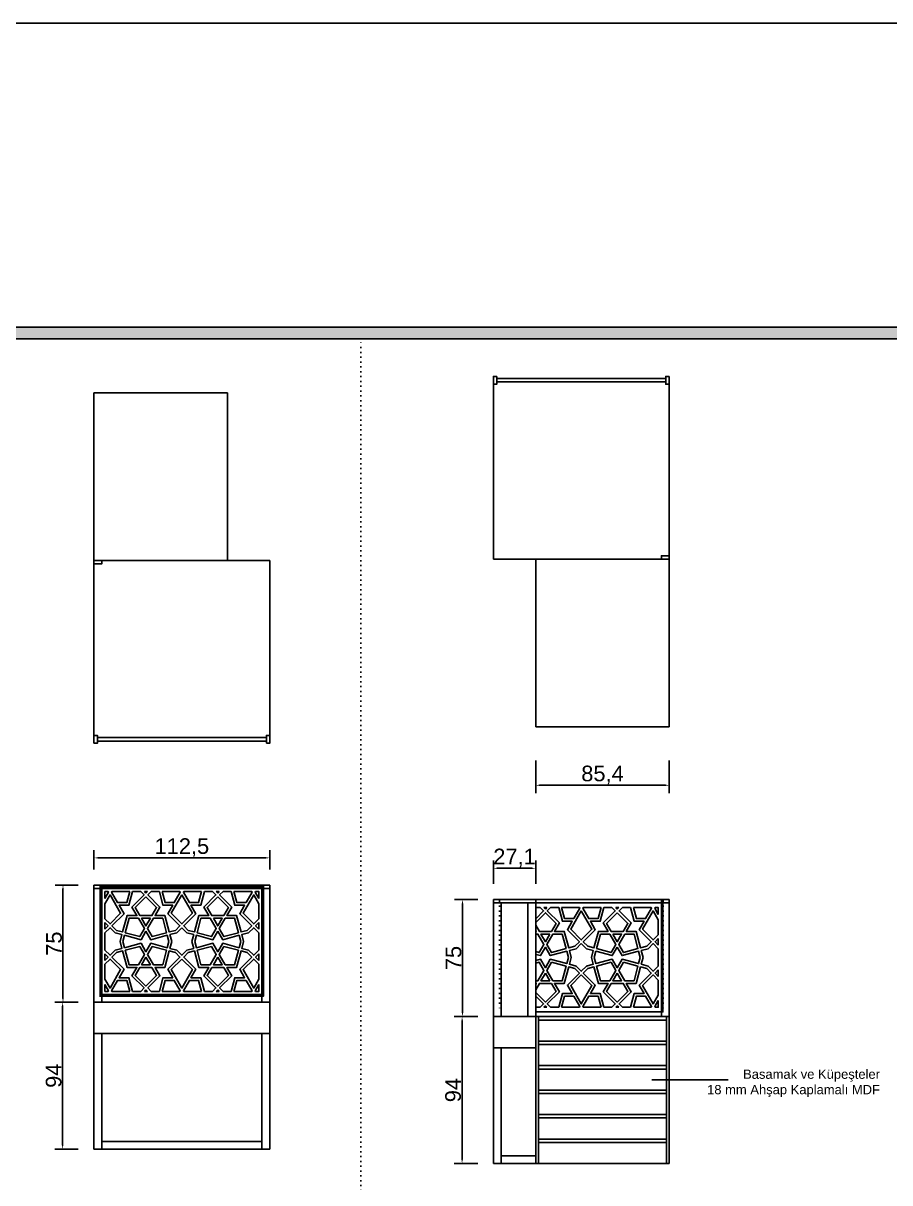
# Model space of a CAD drawing. Header units: metres. Extents: x 7064 to 15770, y 8440 to 11994.
# Drawn here: x 7724 to 8278, y 11252 to 11994 of the extents above; entities that cross this region are included whole.
import ezdxf

# ---------------------------------------------------------------- set-up
doc = ezdxf.new("R2010")
doc.units = ezdxf.units.M
doc.linetypes.add('ACAD_ISO07', pattern=[3, 0, -3])
doc.layers.add('AKM-DUVARLAR', color=6, linetype='Continuous', lineweight=60)
doc.layers.add('mahal liste', color=7, linetype='Continuous', lineweight=25, true_color=0xfa2e43)
doc.styles.get("Standard").update_dxf_attribs({"font": 'arial.ttf'})
doc.dimstyles.new('ISO-25', dxfattribs={"dimtxt": 10, "dimasz": 2.5, "dimexe": 5, "dimexo": 10, "dimtad": 1, "dimtxsty": 'Standard', "dimcen": 2.5, "dimadec": 0, "dimazin": 0, "dimtfac": 1, "dimtmove": 0, "dimatfit": 3, "dimfxl": 1, "dimarcsym": 0})

# ---------------------------------------------------------------- blocks, each defined once
blk = doc.blocks.new('12')
at = {"color": 0}
for p, q in [((9250.9, 11375.06), (9251.82, 11374.14)), ((9251.82, 11374.14), (9252.75, 11375.06)), ((9297.77, 11374.14), (9296.84, 11375.06)), ((9298.69, 11375.06), (9297.77, 11374.14))]:
    blk.add_line(p, q, dxfattribs=at)
blk.add_lwpolyline([(9222.54, 11378.06), (9327.04, 11378.06), (9327.04, 11308.26), (9222.54, 11308.26)], close=True, dxfattribs=at)
for points in [[(9225.54, 11370.66), (9225.54, 11375.06), (9227.63, 11375.06)], [(9230.07, 11375.06), (9241.48, 11375.06)], [(9243.26, 11375.06), (9248.47, 11375.06)], [(9250.9, 11375.06), (9252.75, 11375.06)], [(9255.18, 11375.06), (9260.39, 11375.06)], [(9262.17, 11375.06), (9273.57, 11375.06)], [(9276.01, 11375.06), (9287.42, 11375.06)], [(9289.2, 11375.06), (9294.41, 11375.06)], [(9296.84, 11375.06), (9298.69, 11375.06)], [(9301.12, 11375.06), (9306.33, 11375.06)], [(9308.11, 11375.06), (9319.52, 11375.06)], [(9321.96, 11375.06), (9324.04, 11375.06), (9324.04, 11370.66)], [(9225.54, 11357.71), (9225.54, 11367.22)], [(9324.04, 11367.22), (9324.04, 11357.71)], [(9225.54, 11351.1), (9225.54, 11355.28)], [(9324.04, 11355.28), (9324.04, 11351.1)], [(9225.54, 11337.6), (9225.54, 11348.73)], [(9324.04, 11348.73), (9324.04, 11337.6)], [(9225.54, 11331.04), (9225.54, 11335.22)], [(9324.04, 11335.22), (9324.04, 11331.04)], [(9225.54, 11319.1), (9225.54, 11328.61)], [(9324.04, 11328.61), (9324.04, 11319.1)], [(9227.63, 11311.26), (9225.54, 11311.26), (9225.54, 11315.66)], [(9241.48, 11311.26), (9230.07, 11311.26)], [(9248.47, 11311.26), (9243.26, 11311.26)], [(9252.75, 11311.26), (9250.9, 11311.26)], [(9260.39, 11311.26), (9255.18, 11311.26)], [(9273.57, 11311.26), (9262.17, 11311.26)], [(9287.42, 11311.26), (9276.01, 11311.26)], [(9294.41, 11311.26), (9289.2, 11311.26)], [(9298.69, 11311.26), (9296.84, 11311.26)], [(9306.33, 11311.26), (9301.12, 11311.26)], [(9319.52, 11311.26), (9308.11, 11311.26)], [(9324.04, 11315.66), (9324.04, 11311.26), (9321.96, 11311.26)]]:
    blk.add_lwpolyline(points, dxfattribs=at)
at = {"layer": 'mahal liste', "color": 0}
for p, q in [((9251.82, 11374.14), (9250.9, 11375.06)), ((9252.75, 11375.06), (9251.82, 11374.14)), ((9296.84, 11375.06), (9297.77, 11374.14)), ((9297.77, 11374.14), (9298.69, 11375.06)), ((9250.9, 11311.26), (9251.82, 11312.18)), ((9251.82, 11312.18), (9252.75, 11311.26)), ((9297.77, 11312.18), (9296.84, 11311.26)), ((9298.69, 11311.26), (9297.77, 11312.18))]:
    blk.add_line(p, q, dxfattribs=at)
for points in [[(9225.54, 11370.66), (9227.86, 11374.67), (9227.63, 11375.06)], [(9225.54, 11367.22), (9228.85, 11372.95), (9235.64, 11361.19), (9228.85, 11354.4), (9225.54, 11357.71)], [(9230.07, 11375.06), (9229.84, 11374.67), (9233.66, 11368.06), (9239.6, 11368.06), (9241.48, 11375.06)], [(9248.47, 11375.06), (9250.61, 11372.92), (9242.88, 11365.2), (9246.02, 11359.78), (9239.75, 11359.78), (9236.93, 11349.23), (9232.97, 11350.29), (9230.07, 11353.19), (9237.79, 11360.91), (9234.66, 11366.34), (9240.92, 11366.34), (9243.26, 11375.06)], [(9260.39, 11375.06), (9262.72, 11366.34), (9268.99, 11366.34), (9265.86, 11360.91), (9273.58, 11353.19), (9270.68, 11350.29), (9266.72, 11349.23), (9263.89, 11359.78), (9257.63, 11359.78), (9260.76, 11365.2), (9253.04, 11372.92), (9255.18, 11375.06)], [(9262.17, 11375.06), (9264.04, 11368.06), (9269.98, 11368.06), (9273.8, 11374.67), (9273.57, 11375.06)], [(9287.42, 11375.06), (9285.54, 11368.06), (9279.61, 11368.06), (9275.79, 11374.67), (9276.01, 11375.06)], [(9289.2, 11375.06), (9286.86, 11366.34), (9280.6, 11366.34), (9283.73, 11360.91), (9276.01, 11353.19), (9278.91, 11350.29), (9282.87, 11349.23), (9285.7, 11359.78), (9291.96, 11359.78), (9288.83, 11365.2), (9296.55, 11372.92), (9294.41, 11375.06)], [(9301.12, 11375.06), (9298.98, 11372.92), (9306.7, 11365.2), (9303.57, 11359.78), (9309.83, 11359.78), (9312.66, 11349.23), (9316.62, 11350.29), (9319.52, 11353.19), (9311.8, 11360.91), (9314.93, 11366.34), (9308.67, 11366.34), (9306.33, 11375.06)], [(9319.52, 11375.06), (9319.74, 11374.67), (9315.92, 11368.06), (9309.99, 11368.06), (9308.11, 11375.06)], [(9324.04, 11367.22), (9320.74, 11372.95), (9313.95, 11361.19), (9320.74, 11354.4), (9324.04, 11357.71)], [(9324.04, 11370.66), (9321.73, 11374.67), (9321.96, 11375.06)], [(9225.54, 11351.1), (9227.63, 11353.19), (9225.54, 11355.28)], [(9324.04, 11351.1), (9321.95, 11353.19), (9324.04, 11355.28)], [(9225.54, 11348.73), (9225.63, 11348.75), (9228.85, 11351.97), (9232.08, 11348.75), (9236.48, 11347.57), (9235.3, 11343.16), (9236.48, 11338.76), (9232.08, 11337.58), (9228.85, 11334.35), (9225.63, 11337.58), (9225.54, 11337.6)], [(9324.04, 11348.73), (9323.96, 11348.75), (9320.74, 11351.97), (9317.51, 11348.75), (9313.11, 11347.57), (9314.29, 11343.16), (9313.11, 11338.76), (9317.51, 11337.58), (9320.74, 11334.35), (9323.96, 11337.58), (9324.04, 11337.6)], [(9225.54, 11335.22), (9227.63, 11333.13), (9225.54, 11331.04)], [(9225.54, 11328.61), (9228.85, 11331.92), (9235.64, 11325.13), (9228.85, 11313.37), (9225.54, 11319.1)], [(9243.26, 11311.26), (9240.92, 11319.99), (9234.66, 11319.99), (9237.79, 11325.41), (9230.07, 11333.13), (9232.97, 11336.03), (9236.93, 11337.09), (9239.75, 11326.55), (9246.02, 11326.55), (9242.88, 11321.12), (9250.61, 11313.4), (9248.47, 11311.26)], [(9255.18, 11311.26), (9253.04, 11313.4), (9260.76, 11321.12), (9257.63, 11326.55), (9263.89, 11326.55), (9266.72, 11337.09), (9270.68, 11336.03), (9273.58, 11333.13), (9265.86, 11325.41), (9268.99, 11319.99), (9262.72, 11319.99), (9260.39, 11311.26)], [(9294.41, 11311.26), (9296.55, 11313.4), (9288.83, 11321.12), (9291.96, 11326.55), (9285.7, 11326.55), (9282.87, 11337.09), (9278.91, 11336.03), (9276.01, 11333.13), (9283.73, 11325.41), (9280.6, 11319.99), (9286.86, 11319.99), (9289.2, 11311.26)], [(9306.33, 11311.26), (9308.67, 11319.99), (9314.93, 11319.99), (9311.8, 11325.41), (9319.52, 11333.13), (9316.62, 11336.03), (9312.66, 11337.09), (9309.83, 11326.55), (9303.57, 11326.55), (9306.7, 11321.12), (9298.98, 11313.4), (9301.12, 11311.26)], [(9324.04, 11328.61), (9320.74, 11331.92), (9313.95, 11325.13), (9320.74, 11313.37), (9324.04, 11319.1)], [(9324.04, 11335.22), (9321.95, 11333.13), (9324.04, 11331.04)], [(9230.07, 11311.26), (9229.84, 11311.65), (9233.66, 11318.27), (9239.6, 11318.27), (9241.48, 11311.26)], [(9262.17, 11311.26), (9264.04, 11318.27), (9269.98, 11318.27), (9273.8, 11311.65), (9273.57, 11311.26)], [(9287.42, 11311.26), (9285.54, 11318.27), (9279.61, 11318.27), (9275.79, 11311.65), (9276.01, 11311.26)], [(9319.52, 11311.26), (9319.74, 11311.65), (9315.92, 11318.27), (9309.99, 11318.27), (9308.11, 11311.26)], [(9225.54, 11315.66), (9227.86, 11311.65), (9227.63, 11311.26)], [(9324.04, 11315.66), (9321.73, 11311.65), (9321.96, 11311.26)]]:
    blk.add_lwpolyline(points, dxfattribs=at)
for points in [[(9251.82, 11371.71), (9258.61, 11364.92), (9255.64, 11359.78), (9248, 11359.78), (9245.03, 11364.92)], [(9274.79, 11372.95), (9281.58, 11361.19), (9274.79, 11354.4), (9268.01, 11361.19)], [(9297.77, 11371.71), (9290.98, 11364.92), (9293.95, 11359.78), (9301.58, 11359.78), (9304.55, 11364.92)], [(9247.01, 11358.06), (9250.83, 11351.44), (9247.86, 11346.3), (9238.59, 11348.78), (9241.07, 11358.06)], [(9254.65, 11358.06), (9251.82, 11353.16), (9249, 11358.06)], [(9262.57, 11358.06), (9265.06, 11348.78), (9255.78, 11346.3), (9252.82, 11351.44), (9256.63, 11358.06)], [(9287.02, 11358.06), (9284.53, 11348.78), (9293.8, 11346.3), (9296.77, 11351.44), (9292.95, 11358.06)], [(9294.94, 11358.06), (9297.77, 11353.16), (9300.59, 11358.06)], [(9302.58, 11358.06), (9298.76, 11351.44), (9301.73, 11346.3), (9311, 11348.78), (9308.52, 11358.06)], [(9251.82, 11349.72), (9254.95, 11344.3), (9265.5, 11347.12), (9266.56, 11343.16), (9265.5, 11339.2), (9254.95, 11342.03), (9251.82, 11336.6), (9248.69, 11342.03), (9238.14, 11339.2), (9237.08, 11343.16), (9238.14, 11347.12), (9248.69, 11344.3)], [(9274.79, 11351.97), (9278.02, 11348.75), (9282.42, 11347.57), (9281.24, 11343.16), (9282.42, 11338.76), (9278.02, 11337.58), (9274.79, 11334.35), (9271.57, 11337.58), (9267.16, 11338.76), (9268.34, 11343.16), (9267.16, 11347.57), (9271.57, 11348.75)], [(9297.77, 11349.72), (9294.63, 11344.3), (9284.09, 11347.12), (9283.02, 11343.16), (9284.09, 11339.2), (9294.63, 11342.03), (9297.77, 11336.6), (9300.9, 11342.03), (9311.44, 11339.2), (9312.51, 11343.16), (9311.44, 11347.12), (9300.9, 11344.3)], [(9247.86, 11340.02), (9250.83, 11334.88), (9247.01, 11328.27), (9241.07, 11328.27), (9238.59, 11337.54)], [(9255.78, 11340.02), (9265.06, 11337.54), (9262.57, 11328.27), (9256.63, 11328.27), (9252.82, 11334.88)], [(9293.8, 11340.02), (9284.53, 11337.54), (9287.02, 11328.27), (9292.95, 11328.27), (9296.77, 11334.88)], [(9301.73, 11340.02), (9298.76, 11334.88), (9302.58, 11328.27), (9308.52, 11328.27), (9311, 11337.54)], [(9251.82, 11333.16), (9254.65, 11328.27), (9249, 11328.27)], [(9274.79, 11331.92), (9281.58, 11325.13), (9274.79, 11313.37), (9268.01, 11325.13)], [(9297.77, 11333.16), (9294.94, 11328.27), (9300.59, 11328.27)], [(9255.64, 11326.55), (9258.61, 11321.4), (9251.82, 11314.62), (9245.03, 11321.4), (9248, 11326.55)], [(9293.95, 11326.55), (9290.98, 11321.4), (9297.77, 11314.62), (9304.55, 11321.4), (9301.58, 11326.55)]]:
    blk.add_lwpolyline(points, close=True, dxfattribs=at)
blk = doc.blocks.new('875')
at = {"color": 252, "true_color": 0x939598}
for p, q in [((10421.58, 11164.07), (10421.58, 11233.87)), ((10426.84, 11230.87), (10427.76, 11229.95)), ((10427.76, 11229.95), (10428.68, 11230.87)), ((10473.7, 11229.95), (10472.78, 11230.87)), ((10474.63, 11230.87), (10473.7, 11229.95))]:
    blk.add_line(p, q, dxfattribs=at)
for points in [[(10421.58, 11233.87), (10502.98, 11233.87), (10502.98, 11164.07), (10421.58, 11164.07)], [(10421.58, 11230.87), (10424.41, 11230.87)], [(10426.84, 11230.87), (10428.68, 11230.87)], [(10431.12, 11230.87), (10436.32, 11230.87)], [(10438.11, 11230.87), (10449.51, 11230.87)], [(10451.95, 11230.87), (10463.36, 11230.87)], [(10465.14, 11230.87), (10470.35, 11230.87)], [(10472.78, 11230.87), (10474.63, 11230.87)], [(10477.06, 11230.87), (10482.27, 11230.87)], [(10484.05, 11230.87), (10495.46, 11230.87)], [(10497.9, 11230.87), (10499.98, 11230.87), (10499.98, 11226.47)], [(10499.98, 11223.03), (10499.98, 11213.52)], [(10499.98, 11211.09), (10499.98, 11206.91)], [(10499.98, 11204.54), (10499.98, 11193.41)], [(10499.98, 11191.04), (10499.98, 11186.86)], [(10499.98, 11184.42), (10499.98, 11174.91)], [(10499.98, 11171.47), (10499.98, 11167.07), (10497.9, 11167.07)], [(10424.41, 11167.07), (10421.58, 11167.07)], [(10428.68, 11167.07), (10426.84, 11167.07)], [(10436.32, 11167.07), (10431.12, 11167.07)], [(10449.51, 11167.07), (10438.11, 11167.07)], [(10463.36, 11167.07), (10451.95, 11167.07)], [(10470.35, 11167.07), (10465.14, 11167.07)], [(10474.63, 11167.07), (10472.78, 11167.07)], [(10482.27, 11167.07), (10477.06, 11167.07)], [(10495.46, 11167.07), (10484.05, 11167.07)]]:
    blk.add_lwpolyline(points, dxfattribs=at)
at = {"layer": 'mahal liste', "color": 252, "true_color": 0x939598}
for p, q in [((10427.76, 11229.95), (10426.84, 11230.87)), ((10428.68, 11230.87), (10427.76, 11229.95)), ((10472.78, 11230.87), (10473.7, 11229.95)), ((10473.7, 11229.95), (10474.63, 11230.87)), ((10426.84, 11167.07), (10427.76, 11168)), ((10427.76, 11168), (10428.68, 11167.07)), ((10473.7, 11168), (10472.78, 11167.07)), ((10474.63, 11167.07), (10473.7, 11168))]:
    blk.add_line(p, q, dxfattribs=at)
for points in [[(10424.41, 11230.87), (10426.55, 11228.74), (10421.58, 11223.77)], [(10421.58, 11221.34), (10427.76, 11227.52), (10434.55, 11220.73), (10431.58, 11215.59), (10423.94, 11215.59), (10421.58, 11219.68)], [(10436.32, 11230.87), (10438.66, 11222.15), (10444.93, 11222.15), (10441.8, 11216.72), (10449.52, 11209), (10446.62, 11206.1), (10442.66, 11205.04), (10439.83, 11215.59), (10433.57, 11215.59), (10436.7, 11221.01), (10428.98, 11228.74), (10431.12, 11230.87)], [(10438.11, 11230.87), (10439.98, 11223.87), (10445.92, 11223.87), (10449.74, 11230.48), (10449.51, 11230.87)], [(10463.36, 11230.87), (10461.48, 11223.87), (10455.54, 11223.87), (10451.73, 11230.48), (10451.95, 11230.87)], [(10465.14, 11230.87), (10462.8, 11222.15), (10456.54, 11222.15), (10459.67, 11216.72), (10451.95, 11209), (10454.85, 11206.1), (10458.81, 11205.04), (10461.63, 11215.59), (10467.9, 11215.59), (10464.77, 11221.01), (10472.49, 11228.74), (10470.35, 11230.87)], [(10477.06, 11230.87), (10474.92, 11228.74), (10482.64, 11221.01), (10479.51, 11215.59), (10485.77, 11215.59), (10488.6, 11205.04), (10492.56, 11206.1), (10495.46, 11209), (10487.74, 11216.72), (10490.87, 11222.15), (10484.61, 11222.15), (10482.27, 11230.87)], [(10495.46, 11230.87), (10495.68, 11230.48), (10491.86, 11223.87), (10485.93, 11223.87), (10484.05, 11230.87)], [(10499.98, 11223.03), (10496.68, 11228.76), (10489.89, 11217.01), (10496.68, 11210.22), (10499.98, 11213.52)], [(10499.98, 11226.47), (10497.67, 11230.48), (10497.9, 11230.87)], [(10421.58, 11216.24), (10421.96, 11215.59), (10421.58, 11215.59)], [(10421.58, 11213.87), (10422.95, 11213.87), (10426.77, 11207.25), (10423.8, 11202.11), (10421.58, 11202.71)], [(10421.58, 11200.92), (10424.63, 11200.11), (10427.76, 11205.53), (10430.89, 11200.11), (10441.44, 11202.93), (10442.5, 11198.97), (10441.44, 11195.01), (10430.89, 11197.84), (10427.76, 11192.41), (10424.63, 11197.84), (10421.58, 11197.02)], [(10499.98, 11204.54), (10499.9, 11204.56), (10496.68, 11207.79), (10493.45, 11204.56), (10489.05, 11203.38), (10490.23, 11198.97), (10489.05, 11194.57), (10493.45, 11193.39), (10496.68, 11190.16), (10499.9, 11193.39), (10499.98, 11193.41)], [(10499.98, 11206.91), (10497.89, 11209), (10499.98, 11211.09)], [(10421.58, 11195.24), (10423.8, 11195.84), (10426.77, 11190.69), (10422.95, 11184.08), (10421.58, 11184.08)], [(10431.12, 11167.07), (10428.98, 11169.21), (10436.7, 11176.93), (10433.57, 11182.36), (10439.83, 11182.36), (10442.66, 11192.91), (10446.62, 11191.85), (10449.52, 11188.95), (10441.8, 11181.23), (10444.93, 11175.8), (10438.66, 11175.8), (10436.32, 11167.07)], [(10470.35, 11167.07), (10472.49, 11169.21), (10464.77, 11176.93), (10467.9, 11182.36), (10461.63, 11182.36), (10458.81, 11192.91), (10454.85, 11191.85), (10451.95, 11188.95), (10459.67, 11181.23), (10456.54, 11175.8), (10462.8, 11175.8), (10465.14, 11167.07)], [(10482.27, 11167.07), (10484.61, 11175.8), (10490.87, 11175.8), (10487.74, 11181.23), (10495.46, 11188.95), (10492.56, 11191.85), (10488.6, 11192.91), (10485.77, 11182.36), (10479.51, 11182.36), (10482.64, 11176.93), (10474.92, 11169.21), (10477.06, 11167.07)], [(10499.98, 11191.04), (10497.89, 11188.95), (10499.98, 11186.86)], [(10499.98, 11184.42), (10496.68, 11187.73), (10489.89, 11180.94), (10496.68, 11169.19), (10499.98, 11174.91)], [(10421.58, 11178.27), (10423.94, 11182.36), (10431.58, 11182.36), (10434.55, 11177.22), (10427.76, 11170.43), (10421.58, 11176.61)], [(10421.58, 11182.36), (10421.96, 11182.36), (10421.58, 11181.71)], [(10421.58, 11174.18), (10426.55, 11169.21), (10424.41, 11167.07)], [(10438.11, 11167.07), (10439.98, 11174.08), (10445.92, 11174.08), (10449.74, 11167.47), (10449.51, 11167.07)], [(10463.36, 11167.07), (10461.48, 11174.08), (10455.54, 11174.08), (10451.73, 11167.47), (10451.95, 11167.07)], [(10495.46, 11167.07), (10495.68, 11167.47), (10491.86, 11174.08), (10485.93, 11174.08), (10484.05, 11167.07)], [(10499.98, 11171.47), (10497.67, 11167.47), (10497.9, 11167.07)]]:
    blk.add_lwpolyline(points, dxfattribs=at)
for points in [[(10450.73, 11228.76), (10457.52, 11217.01), (10450.73, 11210.22), (10443.94, 11217.01)], [(10473.7, 11227.52), (10466.92, 11220.73), (10469.89, 11215.59), (10477.52, 11215.59), (10480.49, 11220.73)], [(10430.59, 11213.87), (10427.76, 11208.97), (10424.94, 11213.87)], [(10438.51, 11213.87), (10441, 11204.6), (10431.72, 11202.11), (10428.75, 11207.25), (10432.57, 11213.87)], [(10462.95, 11213.87), (10460.47, 11204.6), (10469.74, 11202.11), (10472.71, 11207.25), (10468.89, 11213.87)], [(10470.88, 11213.87), (10473.7, 11208.97), (10476.53, 11213.87)], [(10478.52, 11213.87), (10474.7, 11207.25), (10477.67, 11202.11), (10486.94, 11204.6), (10484.45, 11213.87)], [(10450.73, 11207.79), (10453.96, 11204.56), (10458.36, 11203.38), (10457.18, 11198.97), (10458.36, 11194.57), (10453.96, 11193.39), (10450.73, 11190.16), (10447.51, 11193.39), (10443.1, 11194.57), (10444.28, 11198.97), (10443.1, 11203.38), (10447.51, 11204.56)], [(10473.7, 11205.53), (10470.57, 11200.11), (10460.02, 11202.93), (10458.96, 11198.97), (10460.02, 11195.01), (10470.57, 11197.84), (10473.7, 11192.41), (10476.84, 11197.84), (10487.38, 11195.01), (10488.45, 11198.97), (10487.38, 11202.93), (10476.84, 11200.11)], [(10431.72, 11195.84), (10441, 11193.35), (10438.51, 11184.08), (10432.57, 11184.08), (10428.75, 11190.69)], [(10469.74, 11195.84), (10460.47, 11193.35), (10462.95, 11184.08), (10468.89, 11184.08), (10472.71, 11190.69)], [(10477.67, 11195.84), (10474.7, 11190.69), (10478.52, 11184.08), (10484.45, 11184.08), (10486.94, 11193.35)], [(10427.76, 11188.97), (10430.59, 11184.08), (10424.94, 11184.08)], [(10450.73, 11187.73), (10457.52, 11180.94), (10450.73, 11169.19), (10443.94, 11180.94)], [(10473.7, 11188.97), (10470.88, 11184.08), (10476.53, 11184.08)], [(10469.89, 11182.36), (10466.92, 11177.22), (10473.7, 11170.43), (10480.49, 11177.22), (10477.52, 11182.36)]]:
    blk.add_lwpolyline(points, close=True, dxfattribs=at)
blk = doc.blocks.new('*D320')
at = {"color": 0, "lineweight": -2, "transparency": 16777216}
for p, q in [((8051.59, 11522.15), (8051.59, 11501.35)), ((8136.99, 11522.15), (8136.99, 11501.35)), ((8054.09, 11506.35), (8134.49, 11506.35))]:
    blk.add_line(p, q, dxfattribs=at)
at = {"color": 0, "transparency": 16777216}
for points in [[(8054.09, 11506.77), (8054.09, 11505.93), (8051.59, 11506.35)], [(8134.49, 11506.77), (8134.49, 11505.93), (8136.99, 11506.35)]]:
    blk.add_solid(points, dxfattribs=at)
at = {"layer": 'Defpoints', "color": 0, "transparency": 16777216}
for p in [(8051.59, 11532.15), (8136.99, 11532.15), (8136.99, 11506.35)]:
    blk.add_point(p, dxfattribs=at)
at = {"color": 0, "transparency": 16777216, "insert": (8094.29, 11512.98), "char_height": 10, "attachment_point": 5}
blk.add_mtext('85,4', dxfattribs=at)
blk = doc.blocks.new('*D321')
at = {"color": 0, "lineweight": -2, "transparency": 16777216}
for p, q in [((8014.49, 11433.3), (7999.72, 11433.3)), ((8004.72, 11430.8), (8004.72, 11360.8)), ((8014.49, 11358.3), (7999.72, 11358.3))]:
    blk.add_line(p, q, dxfattribs=at)
at = {"color": 0, "transparency": 16777216}
for points in [[(8004.3, 11430.8), (8005.13, 11430.8), (8004.72, 11433.3)], [(8004.3, 11360.8), (8005.13, 11360.8), (8004.72, 11358.3)]]:
    blk.add_solid(points, dxfattribs=at)
at = {"layer": 'Defpoints', "color": 0, "transparency": 16777216}
for p in [(8024.49, 11433.3), (8004.72, 11358.3), (8024.49, 11358.3)]:
    blk.add_point(p, dxfattribs=at)
at = {"color": 0, "transparency": 16777216, "insert": (7999.01, 11395.8), "char_height": 10, "attachment_point": 5, "rotation": 90}
blk.add_mtext('75', dxfattribs=at)
blk = doc.blocks.new('*D322')
at = {"color": 0, "lineweight": -2, "transparency": 16777216}
for p, q in [((8004.49, 11358.3), (7999.49, 11358.3)), ((8004.49, 11355.8), (8004.49, 11266.8)), ((8014.49, 11264.3), (7999.49, 11264.3))]:
    blk.add_line(p, q, dxfattribs=at)
at = {"color": 0, "transparency": 16777216}
for points in [[(8004.07, 11355.8), (8004.9, 11355.8), (8004.49, 11358.3)], [(8004.07, 11266.8), (8004.9, 11266.8), (8004.49, 11264.3)]]:
    blk.add_solid(points, dxfattribs=at)
at = {"layer": 'Defpoints', "color": 0, "transparency": 16777216}
for p in [(8014.49, 11358.3), (8004.49, 11264.3), (8024.49, 11264.3)]:
    blk.add_point(p, dxfattribs=at)
at = {"color": 0, "transparency": 16777216, "insert": (7998.75, 11311.3), "char_height": 10, "attachment_point": 5, "rotation": 90}
blk.add_mtext('94', dxfattribs=at)
blk = doc.blocks.new('*D325')
at = {"color": 0, "lineweight": -2, "transparency": 16777216}
for p, q in [((7758.99, 11442.49), (7744.21, 11442.49)), ((7749.21, 11439.99), (7749.21, 11369.99)), ((7758.99, 11367.49), (7744.21, 11367.49))]:
    blk.add_line(p, q, dxfattribs=at)
at = {"color": 0, "transparency": 16777216}
for points in [[(7748.8, 11439.99), (7749.63, 11439.99), (7749.21, 11442.49)], [(7748.8, 11369.99), (7749.63, 11369.99), (7749.21, 11367.49)]]:
    blk.add_solid(points, dxfattribs=at)
at = {"layer": 'Defpoints', "color": 0, "transparency": 16777216}
for p in [(7768.99, 11442.49), (7749.21, 11367.49), (7768.99, 11367.49)]:
    blk.add_point(p, dxfattribs=at)
at = {"color": 0, "transparency": 16777216, "insert": (7743.5, 11404.99), "char_height": 10, "attachment_point": 5, "rotation": 90}
blk.add_mtext('75', dxfattribs=at)
blk = doc.blocks.new('*D326')
at = {"color": 0, "lineweight": -2, "transparency": 16777216}
for p, q in [((7748.99, 11367.49), (7743.98, 11367.49)), ((7748.98, 11364.99), (7748.98, 11275.99)), ((7758.99, 11273.49), (7743.98, 11273.49))]:
    blk.add_line(p, q, dxfattribs=at)
at = {"color": 0, "transparency": 16777216}
for points in [[(7748.57, 11364.99), (7749.4, 11364.99), (7748.98, 11367.49)], [(7748.57, 11275.99), (7749.4, 11275.99), (7748.98, 11273.49)]]:
    blk.add_solid(points, dxfattribs=at)
at = {"layer": 'Defpoints', "color": 0, "transparency": 16777216}
for p in [(7758.99, 11367.49), (7748.98, 11273.49), (7768.99, 11273.49)]:
    blk.add_point(p, dxfattribs=at)
at = {"color": 0, "transparency": 16777216, "insert": (7743.25, 11320.49), "char_height": 10, "attachment_point": 5, "rotation": 90}
blk.add_mtext('94', dxfattribs=at)
blk = doc.blocks.new('*D327')
at = {"color": 0, "lineweight": -2, "transparency": 16777216}
for p, q in [((7768.99, 11452.49), (7768.99, 11464.89)), ((7881.49, 11452.49), (7881.49, 11464.89)), ((7771.49, 11459.89), (7878.99, 11459.89))]:
    blk.add_line(p, q, dxfattribs=at)
at = {"color": 0, "transparency": 16777216}
for points in [[(7771.49, 11460.31), (7771.49, 11459.47), (7768.99, 11459.89)], [(7878.99, 11460.31), (7878.99, 11459.47), (7881.49, 11459.89)]]:
    blk.add_solid(points, dxfattribs=at)
at = {"layer": 'Defpoints', "color": 0, "transparency": 16777216}
for p in [(7881.49, 11459.89), (7768.99, 11442.49), (7881.49, 11442.49)]:
    blk.add_point(p, dxfattribs=at)
at = {"color": 0, "transparency": 16777216, "insert": (7825.24, 11466.52), "char_height": 10, "attachment_point": 5}
blk.add_mtext('112,5', dxfattribs=at)
blk = doc.blocks.new('*D341')
at = {"color": 0, "lineweight": -2, "transparency": 16777216}
for p, q in [((8024.49, 11443.3), (8024.49, 11458.23)), ((8051.59, 11443.3), (8051.59, 11458.23)), ((8026.99, 11453.23), (8049.09, 11453.23))]:
    blk.add_line(p, q, dxfattribs=at)
at = {"color": 0, "transparency": 16777216}
for points in [[(8026.99, 11453.64), (8026.99, 11452.81), (8024.49, 11453.23)], [(8049.09, 11453.64), (8049.09, 11452.81), (8051.59, 11453.23)]]:
    blk.add_solid(points, dxfattribs=at)
at = {"layer": 'Defpoints', "color": 0, "transparency": 16777216}
for p in [(8051.59, 11453.23), (8024.49, 11433.3), (8051.59, 11433.3)]:
    blk.add_point(p, dxfattribs=at)
at = {"color": 0, "transparency": 16777216, "insert": (8038.04, 11459.86), "char_height": 10, "attachment_point": 5}
blk.add_mtext('27,1', dxfattribs=at)

msp = doc.modelspace()

# ---------------------------------------------------------------- hatches: boundary and pattern name
h = msp.add_hatch(color=253)
h.dxf.hatch_style = 1
h.paths.add_polyline_path([(7368.245, 11792.009), (8768.651, 11792.009), (8768.651, 10806.064), (7368.245, 10806.064)], flags=16)
h.paths.add_polyline_path([(7360.832, 11799.422), (8776.064, 11799.422), (8776.064, 10798.651), (7360.832, 10798.651)])

# ---------------------------------------------------------------- linework, layer by layer
at = {"color": 0}
for p, q in [((8024.491, 11764.174), (8024.491, 11651.074)), ((8134.791, 11766.621), (8026.691, 11766.621)), ((8134.791, 11764.421), (8026.691, 11764.421)), ((8136.991, 11764.174), (8136.991, 11543.774)), ((7768.987, 11537.082), (7768.987, 11757.482)), ((7854.387, 11757.482), (7768.987, 11757.482)), ((7854.387, 11650.182), (7854.387, 11757.482)), ((8024.491, 11651.074), (8051.591, 11651.074)), ((8051.591, 11651.074), (8051.591, 11543.774)), ((8051.591, 11651.074), (8136.991, 11651.074)), ((7854.387, 11650.182), (7768.987, 11650.182)), ((7881.487, 11650.182), (7854.387, 11650.182)), ((7881.487, 11537.082), (7881.487, 11650.182)), ((8051.591, 11543.774), (8136.991, 11543.774)), ((7771.187, 11536.834), (7879.287, 11536.834)), ((7771.187, 11534.634), (7879.287, 11534.634)), ((7768.987, 11442.493), (7768.987, 11367.493)), ((7881.487, 11442.493), (7768.987, 11442.493)), ((7881.487, 11442.493), (7881.487, 11367.493)), ((7881.487, 11440.293), (7768.987, 11440.293)), ((7773.987, 11440.293), (7773.987, 11367.493)), ((7876.487, 11440.293), (7876.487, 11367.493)), ((8024.491, 11433.297), (8024.491, 11264.297)), ((8024.491, 11433.297), (8136.991, 11433.297)), ((8051.591, 11433.297), (8024.491, 11433.297)), ((8024.491, 11358.297), (8024.491, 11433.297)), ((8024.491, 11433.297), (8024.491, 11358.297)), ((8051.591, 11431.097), (8024.491, 11431.097)), ((8029.491, 11431.097), (8029.491, 11358.297)), ((8046.591, 11431.097), (8046.591, 11358.297)), ((8051.591, 11358.297), (8051.591, 11433.297)), ((8051.591, 11433.297), (8051.591, 11264.297)), ((8051.591, 11358.297), (8051.591, 11433.297)), ((8051.591, 11433.297), (8051.591, 11358.297)), ((8131.991, 11431.097), (8131.991, 11433.297)), ((8131.991, 11431.097), (8131.991, 11358.297)), ((8131.991, 11431.097), (8136.991, 11431.097)), ((8136.991, 11433.297), (8136.991, 11264.297)), ((8136.991, 11358.297), (8136.991, 11433.297)), ((8136.991, 11433.297), (8136.991, 11358.297)), ((8136.991, 11431.097), (8136.991, 11433.297)), ((7768.987, 11367.493), (7768.987, 11372.493)), ((7773.987, 11372.493), (7876.487, 11372.493)), ((7881.487, 11372.493), (7881.487, 11367.493)), ((7881.487, 11367.493), (7768.987, 11367.493)), ((7768.987, 11367.493), (7768.987, 11273.493)), ((7768.987, 11367.493), (7881.487, 11367.493)), ((7881.487, 11367.493), (7881.487, 11273.493)), ((8024.491, 11358.297), (8024.491, 11363.297)), ((8136.991, 11358.297), (8136.991, 11363.297)), ((8024.491, 11358.297), (8136.991, 11358.297)), ((8051.591, 11358.297), (8051.591, 11264.297)), ((8053.391, 11358.297), (8053.391, 11264.297)), ((8053.391, 11356.097), (8135.191, 11356.097)), ((8135.191, 11358.297), (8135.191, 11264.297)), ((7768.987, 11347.493), (7881.487, 11347.493)), ((7773.987, 11347.493), (7773.987, 11273.493)), ((7876.487, 11347.493), (7876.487, 11273.493)), ((8053.391, 11342.637), (8135.191, 11342.637)), ((8053.391, 11340.437), (8135.191, 11340.437)), ((8024.531, 11338.297), (8051.591, 11338.297)), ((8029.491, 11338.297), (8029.491, 11264.297)), ((8053.391, 11326.977), (8135.191, 11326.977)), ((8053.391, 11324.777), (8135.191, 11324.777)), ((8125.795, 11317.966), (8174.627, 11317.966)), ((8053.391, 11311.317), (8135.191, 11311.317)), ((8053.391, 11309.117), (8135.191, 11309.117)), ((8053.391, 11295.657), (8135.191, 11295.657)), ((8053.391, 11293.457), (8135.191, 11293.457)), ((8053.391, 11279.997), (8135.191, 11279.997)), ((7881.487, 11273.493), (7768.987, 11273.493)), ((7876.487, 11278.493), (7773.987, 11278.493)), ((8053.391, 11277.797), (8135.191, 11277.797)), ((8051.591, 11269.297), (8029.491, 11269.297)), ((8024.491, 11264.297), (8136.991, 11264.297))]:
    msp.add_line(p, q, dxfattribs=at)
at = {"color": 30, "linetype": 'ACAD_ISO07', "true_color": 0xf8991e}
for p, q in [((7877.487, 11441.293), (7772.987, 11441.293)), ((7772.987, 11441.293), (7772.987, 11371.493)), ((7877.487, 11441.293), (7877.487, 11371.493)), ((8028.491, 11432.097), (8028.491, 11362.297)), ((8132.991, 11432.097), (8132.991, 11362.297)), ((7772.987, 11371.493), (7877.487, 11371.493))]:
    msp.add_line(p, q, dxfattribs=at)
at = {"color": 0}
msp.add_lwpolyline([(7063.944, 8440.111), (15770.364, 8440.111), (15770.364, 11994.02), (7063.944, 11994.02)], close=True, dxfattribs=at)
at = {"color": 253}
for points in [[(7360.832, 11799.422), (8776.064, 11799.422), (8776.064, 10798.651), (7360.832, 10798.651)], [(7368.245, 11792.009), (8768.651, 11792.009), (8768.651, 10806.064), (7368.245, 10806.064)]]:
    msp.add_lwpolyline(points, close=True, dxfattribs=at)
at = {"color": 0}
for points in [[(8026.691, 11768.021), (8026.691, 11763.021), (8024.491, 11763.021), (8024.491, 11768.021), (8026.691, 11768.021)], [(8136.991, 11768.021), (8136.991, 11763.021), (8134.791, 11763.021), (8134.791, 11768.021), (8136.991, 11768.021)], [(8136.991, 11651.074), (8131.991, 11651.074), (8131.991, 11653.274), (8136.991, 11653.274), (8136.991, 11651.074)], [(7768.987, 11650.182), (7773.987, 11650.182), (7773.987, 11647.982), (7768.987, 11647.982), (7768.987, 11650.182)], [(7768.987, 11533.234), (7768.987, 11538.234), (7771.187, 11538.234), (7771.187, 11533.234), (7768.987, 11533.234)], [(7879.287, 11533.234), (7879.287, 11538.234), (7881.487, 11538.234), (7881.487, 11533.234), (7879.287, 11533.234)]]:
    msp.add_lwpolyline(points, dxfattribs=at)
at = {"layer": 'mahal liste', "color": 244, "linetype": 'ACAD_ISO07', "true_color": 0x991b1e}
msp.add_line((7939.708, 11147.869), (7939.708, 11792.009), dxfattribs=at)

# ---------------------------------------------------------------- block references
at = {"color": 0}
for name, p in [('12', (-1449.557, 63.232)), ('875', (-2369.992, 197.223))]:
    msp.add_blockref(name, p, dxfattribs=at)

# ---------------------------------------------------------------- texts
at = {"layer": 'AKM-DUVARLAR', "color": 0, "insert": (8271.761, 11324.453), "char_height": 5.93412, "attachment_point": 3}
msp.add_mtext_dynamic_manual_height_columns('Basamak ve Küpeşteler\\P18 mm Ahşap Kaplamalı MDF', width=105.10145, gutter_width=0.66, heights=[0], dxfattribs=at)

# ---------------------------------------------------------------- dimensions: what is measured, and where the dimension line sits
at = {"color": 0}
for base, p1, p2, picture, middle in [((8136.991, 11506.35), (8051.591, 11532.147), (8136.991, 11532.147), '*D320', (8094.291, 11512.984)), ((7881.487, 11459.89), (7768.987, 11442.493), (7881.487, 11442.493), '*D327', (7825.237, 11466.525)), ((8051.591, 11453.226), (8024.491, 11433.297), (8051.591, 11433.297), '*D341', (8038.041, 11459.861))]:
    dim = msp.add_linear_dim(base=base, p1=p1, p2=p2, dimstyle='ISO-25', dxfattribs=at)
    dim.commit()
    dim.dimension.update_dxf_attribs({"geometry": picture, "text_midpoint": middle})
for base, p1, p2, picture, middle in [((7749.214, 11367.493), (7768.987, 11442.493), (7768.987, 11367.493), '*D325', (7743.504, 11404.993)), ((8004.718, 11358.297), (8024.491, 11433.297), (8024.491, 11358.297), '*D321', (7999.008, 11395.797)), ((7748.982, 11273.493), (7758.987, 11367.493), (7768.987, 11273.493), '*D326', (7743.251, 11320.493)), ((8004.485, 11264.297), (8014.491, 11358.297), (8024.491, 11264.297), '*D322', (7998.755, 11311.297))]:
    dim = msp.add_linear_dim(base=base, p1=p1, p2=p2, angle=90, dimstyle='ISO-25', dxfattribs=at)
    dim.commit()
    dim.dimension.update_dxf_attribs({"geometry": picture, "text_midpoint": middle})

doc.saveas('drawing.dxf')
